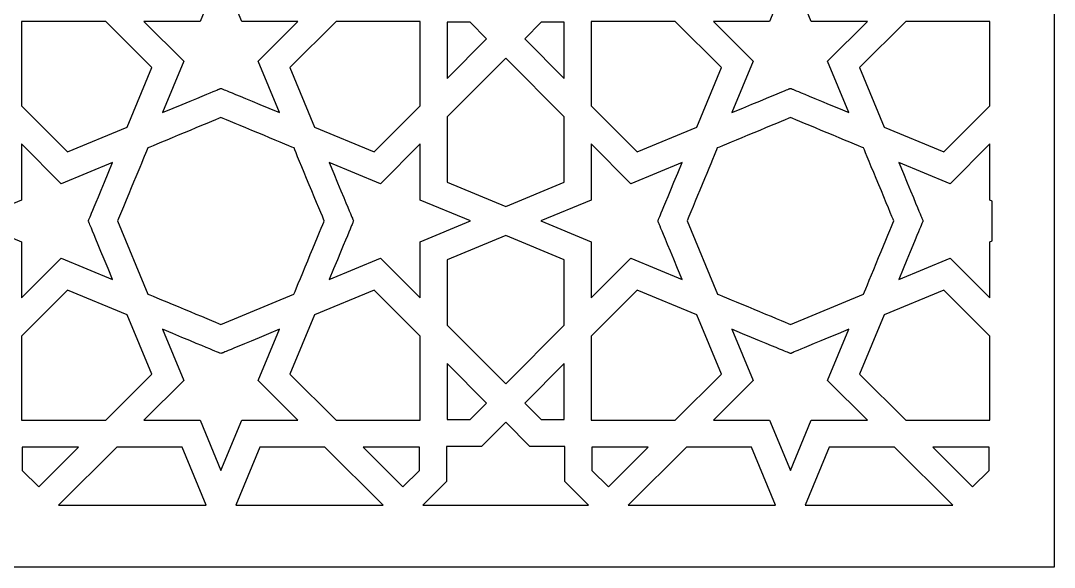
# Model space of a CAD drawing. Header units: millimetres. Extents: x -47 to 47, y -100 to 100.
# Drawn here: x -11.1 to 47.1, y -99.8 to -69 of the extents above; entities that cross this region are included whole.
import ezdxf

# ---------------------------------------------------------------- set-up
doc = ezdxf.new("R2010")
doc.units = ezdxf.units.MM
doc.header["$MEASUREMENT"] = 0
doc.layers.add('layer 1', color=7, linetype='Continuous')

msp = doc.modelspace()

# ---------------------------------------------------------------- linework, layer by layer
at = {"layer": 'layer 1', "color": 250}
for points, knots in [([(0.1101, 100.1639), (-25.8829, 100.1639), (-46.9195, 79.1295), (-46.9195, 53.134), (-46.9195, 53.134), (-46.9195, 53.134), (-46.9195, -99.8361), (-46.9195, -99.8361), (-46.9195, -99.8361), (-46.9195, -99.8361), (47.1403, -99.8361), (47.1403, -99.8361), (47.1403, -99.8361), (47.1403, -99.8361), (47.1403, 53.134), (47.1403, 53.134), (47.1403, 53.134), (47.1403, 79.1164), (26.1165, 100.1639), (0.1101, 100.1639)], [0, 0, 0, 0, 0.1666667, 0.1666667, 0.1666667, 0.1666667, 0.3333333, 0.3333333, 0.3333333, 0.3333333, 0.5, 0.5, 0.5, 0.5, 0.6666667, 0.6666667, 0.6666667, 0.6666667, 1, 1, 1, 1]), ([(0.1916, -72.8588), (-0.0226, -72.9488), (0.3358, -72.8), (-3.103, -74.2255), (-3.103, -74.2255), (-3.103, -74.2255), (-1.9039, -71.3341), (-1.9039, -71.3341), (-1.9039, -71.3341), (-1.9039, -71.3341), (-4.1448, -69.1035), (-4.1448, -69.1035), (-4.1448, -69.1035), (-4.1448, -69.1035), (-0.98, -69.1035), (-0.98, -69.1035), (-0.98, -69.1035), (-0.98, -69.1035), (0.1916, -66.2738), (0.1916, -66.2738), (0.1916, -66.2738), (0.1916, -66.2738), (1.3635, -69.1035), (1.3635, -69.1035), (1.3635, -69.1035), (1.3635, -69.1035), (4.5283, -69.1035), (4.5283, -69.1035), (4.5283, -69.1035), (4.5283, -69.1035), (2.2874, -71.3341), (2.2874, -71.3341), (2.2874, -71.3341), (2.2874, -71.3341), (3.4865, -74.2255), (3.4865, -74.2255), (3.4865, -74.2255), (0.1019, -72.8226), (0.4297, -72.9587), (0.1916, -72.8588)], [0, 0, 0, 0, 0.0909091, 0.0909091, 0.0909091, 0.0909091, 0.1818182, 0.1818182, 0.1818182, 0.1818182, 0.2727273, 0.2727273, 0.2727273, 0.2727273, 0.3636364, 0.3636364, 0.3636364, 0.3636364, 0.4545455, 0.4545455, 0.4545455, 0.4545455, 0.5454545, 0.5454545, 0.5454545, 0.5454545, 0.6363636, 0.6363636, 0.6363636, 0.6363636, 0.7272727, 0.7272727, 0.7272727, 0.7272727, 0.8181818, 0.8181818, 0.8181818, 0.8181818, 1, 1, 1, 1]), ([(32.2753, -72.8588), (32.0731, -72.9438), (32.4471, -72.7887), (28.9807, -74.2255), (28.9807, -74.2255), (28.9807, -74.2255), (30.1798, -71.3341), (30.1798, -71.3341), (30.1798, -71.3341), (30.1798, -71.3341), (27.9389, -69.1035), (27.9389, -69.1035), (27.9389, -69.1035), (27.9389, -69.1035), (31.1037, -69.1035), (31.1037, -69.1035), (31.1037, -69.1035), (31.1037, -69.1035), (32.2753, -66.2738), (32.2753, -66.2738), (32.2753, -66.2738), (32.2753, -66.2738), (33.4472, -69.1035), (33.4472, -69.1035), (33.4472, -69.1035), (33.4472, -69.1035), (36.612, -69.1035), (36.612, -69.1035), (36.612, -69.1035), (36.612, -69.1035), (34.3708, -71.3341), (34.3708, -71.3341), (34.3708, -71.3341), (34.3708, -71.3341), (35.5702, -74.2255), (35.5702, -74.2255), (35.5702, -74.2255), (32.1585, -72.8112), (32.4922, -72.9499), (32.2753, -72.8588)], [0, 0, 0, 0, 0.0909091, 0.0909091, 0.0909091, 0.0909091, 0.1818182, 0.1818182, 0.1818182, 0.1818182, 0.2727273, 0.2727273, 0.2727273, 0.2727273, 0.3636364, 0.3636364, 0.3636364, 0.3636364, 0.4545455, 0.4545455, 0.4545455, 0.4545455, 0.5454545, 0.5454545, 0.5454545, 0.5454545, 0.6363636, 0.6363636, 0.6363636, 0.6363636, 0.7272727, 0.7272727, 0.7272727, 0.7272727, 0.8181818, 0.8181818, 0.8181818, 0.8181818, 1, 1, 1, 1]), ([(-11.0328, -73.8368), (-11.0328, -73.8368), (-11.0328, -69.1035), (-11.0328, -69.1035), (-11.0328, -69.1035), (-11.0328, -69.1035), (-6.2999, -69.1035), (-6.2999, -69.1035), (-6.2999, -69.1035), (-6.2999, -69.1035), (-3.6985, -71.6925), (-3.6985, -71.6925), (-3.6985, -71.6925), (-3.6985, -71.6925), (-5.0909, -75.0471), (-5.0909, -75.0471), (-5.0909, -75.0471), (-5.0909, -75.0471), (-8.4437, -76.4377), (-8.4437, -76.4377), (-8.4437, -76.4377), (-8.4437, -76.4377), (-11.0328, -73.8368), (-11.0328, -73.8368)], [0, 0, 0, 0, 0.1428571, 0.1428571, 0.1428571, 0.1428571, 0.2857143, 0.2857143, 0.2857143, 0.2857143, 0.4285714, 0.4285714, 0.4285714, 0.4285714, 0.5714286, 0.5714286, 0.5714286, 0.5714286, 0.7142857, 0.7142857, 0.7142857, 0.7142857, 1, 1, 1, 1]), ([(5.4726, -75.0467), (5.4726, -75.0467), (4.082, -71.6925), (4.082, -71.6925), (4.082, -71.6925), (4.082, -71.6925), (6.6834, -69.1035), (6.6834, -69.1035), (6.6834, -69.1035), (6.6834, -69.1035), (11.4162, -69.1035), (11.4162, -69.1035), (11.4162, -69.1035), (11.4162, -69.1035), (11.4162, -73.8368), (11.4162, -73.8368), (11.4162, -73.8368), (11.4162, -73.8368), (8.8272, -76.4377), (8.8272, -76.4377), (8.8272, -76.4377), (8.8272, -76.4377), (5.4726, -75.0467), (5.4726, -75.0467)], [0, 0, 0, 0, 0.1428571, 0.1428571, 0.1428571, 0.1428571, 0.2857143, 0.2857143, 0.2857143, 0.2857143, 0.4285714, 0.4285714, 0.4285714, 0.4285714, 0.5714286, 0.5714286, 0.5714286, 0.5714286, 0.7142857, 0.7142857, 0.7142857, 0.7142857, 1, 1, 1, 1]), ([(15.1624, -70.0716), (15.1624, -70.0716), (12.9367, -72.3077), (12.9367, -72.3077), (12.9367, -72.3077), (12.9367, -72.3077), (12.9367, -69.1392), (12.9367, -69.1392), (12.9367, -69.1392), (12.9367, -69.1392), (14.2378, -69.1392), (14.2378, -69.1392), (14.2378, -69.1392), (14.2378, -69.1392), (15.1624, -70.0716), (15.1624, -70.0716)], [0, 0, 0, 0, 0.2, 0.2, 0.2, 0.2, 0.4, 0.4, 0.4, 0.4, 0.6, 0.6, 0.6, 0.6, 1, 1, 1, 1]), ([(19.5301, -69.1392), (19.5301, -69.1392), (19.5301, -72.3077), (19.5301, -72.3077), (19.5301, -72.3077), (19.5301, -72.3077), (17.3045, -70.0716), (17.3045, -70.0716), (17.3045, -70.0716), (17.3045, -70.0716), (18.2291, -69.1392), (18.2291, -69.1392), (18.2291, -69.1392), (18.2291, -69.1392), (19.5301, -69.1392), (19.5301, -69.1392)], [0, 0, 0, 0, 0.2, 0.2, 0.2, 0.2, 0.4, 0.4, 0.4, 0.4, 0.6, 0.6, 0.6, 0.6, 1, 1, 1, 1]), ([(21.0506, -73.8368), (21.0506, -73.8368), (21.0506, -69.1035), (21.0506, -69.1035), (21.0506, -69.1035), (21.0506, -69.1035), (25.7838, -69.1035), (25.7838, -69.1035), (25.7838, -69.1035), (25.7838, -69.1035), (28.3852, -71.6925), (28.3852, -71.6925), (28.3852, -71.6925), (28.3852, -71.6925), (26.9928, -75.0471), (26.9928, -75.0471), (26.9928, -75.0471), (26.9928, -75.0471), (23.64, -76.4377), (23.64, -76.4377), (23.64, -76.4377), (23.64, -76.4377), (21.0506, -73.8368), (21.0506, -73.8368)], [0, 0, 0, 0, 0.1428571, 0.1428571, 0.1428571, 0.1428571, 0.2857143, 0.2857143, 0.2857143, 0.2857143, 0.4285714, 0.4285714, 0.4285714, 0.4285714, 0.5714286, 0.5714286, 0.5714286, 0.5714286, 0.7142857, 0.7142857, 0.7142857, 0.7142857, 1, 1, 1, 1]), ([(43.5, -73.8368), (43.5, -73.8368), (40.9109, -76.4377), (40.9109, -76.4377), (40.9109, -76.4377), (40.9109, -76.4377), (37.5564, -75.0467), (37.5564, -75.0467), (37.5564, -75.0467), (37.5564, -75.0467), (36.1654, -71.6925), (36.1654, -71.6925), (36.1654, -71.6925), (36.1654, -71.6925), (38.7671, -69.1035), (38.7671, -69.1035), (38.7671, -69.1035), (38.7671, -69.1035), (43.5, -69.1035), (43.5, -69.1035), (43.5, -69.1035), (43.5, -69.1035), (43.5, -73.8368), (43.5, -73.8368)], [0, 0, 0, 0, 0.1428571, 0.1428571, 0.1428571, 0.1428571, 0.2857143, 0.2857143, 0.2857143, 0.2857143, 0.4285714, 0.4285714, 0.4285714, 0.4285714, 0.5714286, 0.5714286, 0.5714286, 0.5714286, 0.7142857, 0.7142857, 0.7142857, 0.7142857, 1, 1, 1, 1]), ([(12.9367, -74.4644), (12.9367, -74.4644), (16.2334, -71.151), (16.2334, -71.151), (16.2334, -71.151), (16.2334, -71.151), (19.5301, -74.4644), (19.5301, -74.4644), (19.5301, -74.4644), (19.5301, -74.4644), (19.5301, -78.1398), (19.5301, -78.1398), (19.5301, -78.1398), (19.5301, -78.1398), (16.2334, -79.5048), (16.2334, -79.5048), (16.2334, -79.5048), (16.2334, -79.5048), (12.9367, -78.1398), (12.9367, -78.1398), (12.9367, -78.1398), (12.9367, -78.1398), (12.9367, -74.4644), (12.9367, -74.4644)], [0, 0, 0, 0, 0.1428571, 0.1428571, 0.1428571, 0.1428571, 0.2857143, 0.2857143, 0.2857143, 0.2857143, 0.4285714, 0.4285714, 0.4285714, 0.4285714, 0.5714286, 0.5714286, 0.5714286, 0.5714286, 0.7142857, 0.7142857, 0.7142857, 0.7142857, 1, 1, 1, 1]), ([(-3.9307, -76.2147), (-3.4364, -76.0091), (-0.3306, -74.7222), (0.1916, -74.5056), (0.1916, -74.5056), (0.7144, -74.7222), (3.8202, -76.0091), (4.3141, -76.2147), (4.3141, -76.2147), (4.4679, -76.6046), (5.8681, -79.9765), (6.0142, -80.3282), (6.0142, -80.3282), (5.933, -80.5226), (4.566, -83.8236), (4.306, -84.4444), (4.306, -84.4444), (4.306, -84.4444), (0.1916, -86.1504), (0.1916, -86.1504), (0.1916, -86.1504), (-0.3302, -85.9342), (-3.4392, -84.6452), (-3.924, -84.4439), (-3.924, -84.4439), (-3.924, -84.4439), (-5.6307, -80.3282), (-5.6307, -80.3282), (-5.6307, -80.3282), (-4.7085, -78.1032), (-4.0725, -76.574), (-3.9307, -76.2147)], [0, 0, 0, 0, 0.1111111, 0.1111111, 0.1111111, 0.1111111, 0.2222222, 0.2222222, 0.2222222, 0.2222222, 0.3333333, 0.3333333, 0.3333333, 0.3333333, 0.4444444, 0.4444444, 0.4444444, 0.4444444, 0.5555556, 0.5555556, 0.5555556, 0.5555556, 0.6666667, 0.6666667, 0.6666667, 0.6666667, 0.7777778, 0.7777778, 0.7777778, 0.7777778, 1, 1, 1, 1]), ([(36.3897, -84.4444), (36.3897, -84.4444), (32.2753, -86.1504), (32.2753, -86.1504), (32.2753, -86.1504), (31.7535, -85.9342), (28.6445, -84.6452), (28.1594, -84.4439), (28.1594, -84.4439), (28.1594, -84.4439), (26.453, -80.3282), (26.453, -80.3282), (26.453, -80.3282), (26.9716, -79.0747), (27.9876, -76.6335), (28.1531, -76.2147), (28.1531, -76.2147), (28.6473, -76.0091), (31.7532, -74.7222), (32.2753, -74.5056), (32.2753, -74.5056), (32.7977, -74.7222), (35.9036, -76.0091), (36.3975, -76.2147), (36.3975, -76.2147), (36.5495, -76.5996), (37.9561, -79.9871), (38.0979, -80.3282), (38.0979, -80.3282), (37.8823, -80.8485), (36.6021, -83.9374), (36.3897, -84.4444)], [0, 0, 0, 0, 0.1111111, 0.1111111, 0.1111111, 0.1111111, 0.2222222, 0.2222222, 0.2222222, 0.2222222, 0.3333333, 0.3333333, 0.3333333, 0.3333333, 0.4444444, 0.4444444, 0.4444444, 0.4444444, 0.5555556, 0.5555556, 0.5555556, 0.5555556, 0.6666667, 0.6666667, 0.6666667, 0.6666667, 0.7777778, 0.7777778, 0.7777778, 0.7777778, 1, 1, 1, 1]), ([(-13.8627, -80.3282), (-13.8627, -80.3282), (-11.0328, -79.1566), (-11.0328, -79.1566), (-11.0328, -79.1566), (-11.0328, -79.1566), (-11.0328, -75.9918), (-11.0328, -75.9918), (-11.0328, -75.9918), (-11.0328, -75.9918), (-8.8025, -78.2323), (-8.8025, -78.2323), (-8.8025, -78.2323), (-8.8025, -78.2323), (-5.9111, -77.0333), (-5.9111, -77.0333), (-5.9111, -77.0333), (-7.3286, -80.453), (-7.191, -80.1222), (-7.2778, -80.3282), (-7.2778, -80.3282), (-7.196, -80.5226), (-7.3558, -80.1377), (-5.9111, -83.6231), (-5.9111, -83.6231), (-5.9111, -83.6231), (-8.8025, -82.424), (-8.8025, -82.424), (-8.8025, -82.424), (-8.8025, -82.424), (-11.0328, -84.6644), (-11.0328, -84.6644), (-11.0328, -84.6644), (-11.0328, -84.6644), (-11.0328, -81.4998), (-11.0328, -81.4998), (-11.0328, -81.4998), (-11.0328, -81.4998), (-13.8627, -80.3282), (-13.8627, -80.3282)], [0, 0, 0, 0, 0.0909091, 0.0909091, 0.0909091, 0.0909091, 0.1818182, 0.1818182, 0.1818182, 0.1818182, 0.2727273, 0.2727273, 0.2727273, 0.2727273, 0.3636364, 0.3636364, 0.3636364, 0.3636364, 0.4545455, 0.4545455, 0.4545455, 0.4545455, 0.5454545, 0.5454545, 0.5454545, 0.5454545, 0.6363636, 0.6363636, 0.6363636, 0.6363636, 0.7272727, 0.7272727, 0.7272727, 0.7272727, 0.8181818, 0.8181818, 0.8181818, 0.8181818, 1, 1, 1, 1]), ([(7.6613, -80.3282), (7.5664, -80.1025), (7.7502, -80.5455), (6.2943, -77.0333), (6.2943, -77.0333), (6.2943, -77.0333), (9.186, -78.2323), (9.186, -78.2323), (9.186, -78.2323), (9.186, -78.2323), (11.4162, -75.9918), (11.4162, -75.9918), (11.4162, -75.9918), (11.4162, -75.9918), (11.4162, -79.1566), (11.4162, -79.1566), (11.4162, -79.1566), (11.4162, -79.1566), (14.2462, -80.3282), (14.2462, -80.3282), (14.2462, -80.3282), (14.2462, -80.3282), (11.4162, -81.4998), (11.4162, -81.4998), (11.4162, -81.4998), (11.4162, -81.4998), (11.4162, -84.6644), (11.4162, -84.6644), (11.4162, -84.6644), (11.4162, -84.6644), (9.186, -82.424), (9.186, -82.424), (9.186, -82.424), (9.186, -82.424), (6.2943, -83.6231), (6.2943, -83.6231), (6.2943, -83.6231), (7.6937, -80.2477), (7.5607, -80.567), (7.6613, -80.3282)], [0, 0, 0, 0, 0.0909091, 0.0909091, 0.0909091, 0.0909091, 0.1818182, 0.1818182, 0.1818182, 0.1818182, 0.2727273, 0.2727273, 0.2727273, 0.2727273, 0.3636364, 0.3636364, 0.3636364, 0.3636364, 0.4545455, 0.4545455, 0.4545455, 0.4545455, 0.5454545, 0.5454545, 0.5454545, 0.5454545, 0.6363636, 0.6363636, 0.6363636, 0.6363636, 0.7272727, 0.7272727, 0.7272727, 0.7272727, 0.8181818, 0.8181818, 0.8181818, 0.8181818, 1, 1, 1, 1]), ([(18.221, -80.3282), (18.221, -80.3282), (21.0506, -79.1566), (21.0506, -79.1566), (21.0506, -79.1566), (21.0506, -79.1566), (21.0506, -75.9918), (21.0506, -75.9918), (21.0506, -75.9918), (21.0506, -75.9918), (23.2816, -78.2323), (23.2816, -78.2323), (23.2816, -78.2323), (23.2816, -78.2323), (26.1726, -77.0333), (26.1726, -77.0333), (26.1726, -77.0333), (24.7661, -80.427), (24.9047, -80.0928), (24.8059, -80.3282), (24.8059, -80.3282), (24.9033, -80.56), (24.717, -80.1113), (26.1726, -83.6231), (26.1726, -83.6231), (26.1726, -83.6231), (23.2816, -82.424), (23.2816, -82.424), (23.2816, -82.424), (23.2816, -82.424), (21.0506, -84.6644), (21.0506, -84.6644), (21.0506, -84.6644), (21.0506, -84.6644), (21.0506, -81.4998), (21.0506, -81.4998), (21.0506, -81.4998), (21.0506, -81.4998), (18.221, -80.3282), (18.221, -80.3282)], [0, 0, 0, 0, 0.0909091, 0.0909091, 0.0909091, 0.0909091, 0.1818182, 0.1818182, 0.1818182, 0.1818182, 0.2727273, 0.2727273, 0.2727273, 0.2727273, 0.3636364, 0.3636364, 0.3636364, 0.3636364, 0.4545455, 0.4545455, 0.4545455, 0.4545455, 0.5454545, 0.5454545, 0.5454545, 0.5454545, 0.6363636, 0.6363636, 0.6363636, 0.6363636, 0.7272727, 0.7272727, 0.7272727, 0.7272727, 0.8181818, 0.8181818, 0.8181818, 0.8181818, 1, 1, 1, 1]), ([(43.6414, -79.2149), (43.6414, -79.2149), (43.6414, -81.4412), (43.6414, -81.4412), (43.6414, -81.4412), (43.6414, -81.4412), (43.5, -81.4998), (43.5, -81.4998), (43.5, -81.4998), (43.5, -81.4998), (43.5, -84.6644), (43.5, -84.6644), (43.5, -84.6644), (43.5, -84.6644), (41.2697, -82.424), (41.2697, -82.424), (41.2697, -82.424), (41.2697, -82.424), (38.378, -83.6231), (38.378, -83.6231), (38.378, -83.6231), (39.794, -80.2072), (39.6346, -80.5914), (39.7446, -80.3282), (39.7446, -80.3282), (39.6462, -80.0932), (39.8491, -80.5822), (38.378, -77.0333), (38.378, -77.0333), (38.378, -77.0333), (41.2697, -78.2323), (41.2697, -78.2323), (41.2697, -78.2323), (41.2697, -78.2323), (43.5, -75.9918), (43.5, -75.9918), (43.5, -75.9918), (43.5, -75.9918), (43.5, -79.1566), (43.5, -79.1566), (43.5, -79.1566), (43.5, -79.1566), (43.6414, -79.2149), (43.6414, -79.2149)], [0, 0, 0, 0, 0.0833333, 0.0833333, 0.0833333, 0.0833333, 0.1666667, 0.1666667, 0.1666667, 0.1666667, 0.25, 0.25, 0.25, 0.25, 0.3333333, 0.3333333, 0.3333333, 0.3333333, 0.4166667, 0.4166667, 0.4166667, 0.4166667, 0.5, 0.5, 0.5, 0.5, 0.5833333, 0.5833333, 0.5833333, 0.5833333, 0.6666667, 0.6666667, 0.6666667, 0.6666667, 0.75, 0.75, 0.75, 0.75, 0.8333333, 0.8333333, 0.8333333, 0.8333333, 1, 1, 1, 1]), ([(12.9367, -82.5165), (12.9367, -82.5165), (16.2334, -81.1512), (16.2334, -81.1512), (16.2334, -81.1512), (16.2334, -81.1512), (19.5301, -82.5165), (19.5301, -82.5165), (19.5301, -82.5165), (19.5301, -82.5165), (19.5301, -86.192), (19.5301, -86.192), (19.5301, -86.192), (19.5301, -86.192), (16.2334, -89.5054), (16.2334, -89.5054), (16.2334, -89.5054), (16.2334, -89.5054), (12.9367, -86.192), (12.9367, -86.192), (12.9367, -86.192), (12.9367, -86.192), (12.9367, -82.5165), (12.9367, -82.5165)], [0, 0, 0, 0, 0.1428571, 0.1428571, 0.1428571, 0.1428571, 0.2857143, 0.2857143, 0.2857143, 0.2857143, 0.4285714, 0.4285714, 0.4285714, 0.4285714, 0.5714286, 0.5714286, 0.5714286, 0.5714286, 0.7142857, 0.7142857, 0.7142857, 0.7142857, 1, 1, 1, 1]), ([(-11.0328, -86.8197), (-11.0328, -86.8197), (-8.4437, -84.2187), (-8.4437, -84.2187), (-8.4437, -84.2187), (-8.4437, -84.2187), (-5.0895, -85.6096), (-5.0895, -85.6096), (-5.0895, -85.6096), (-5.0895, -85.6096), (-3.6985, -88.9638), (-3.6985, -88.9638), (-3.6985, -88.9638), (-3.6985, -88.9638), (-6.2999, -91.5528), (-6.2999, -91.5528), (-6.2999, -91.5528), (-6.2999, -91.5528), (-11.0328, -91.5528), (-11.0328, -91.5528), (-11.0328, -91.5528), (-11.0328, -91.5528), (-11.0328, -86.8197), (-11.0328, -86.8197)], [0, 0, 0, 0, 0.1428571, 0.1428571, 0.1428571, 0.1428571, 0.2857143, 0.2857143, 0.2857143, 0.2857143, 0.4285714, 0.4285714, 0.4285714, 0.4285714, 0.5714286, 0.5714286, 0.5714286, 0.5714286, 0.7142857, 0.7142857, 0.7142857, 0.7142857, 1, 1, 1, 1]), ([(5.473, -85.6096), (5.473, -85.6096), (8.8272, -84.2187), (8.8272, -84.2187), (8.8272, -84.2187), (8.8272, -84.2187), (11.4162, -86.8197), (11.4162, -86.8197), (11.4162, -86.8197), (11.4162, -86.8197), (11.4162, -91.5528), (11.4162, -91.5528), (11.4162, -91.5528), (11.4162, -91.5528), (6.6834, -91.5528), (6.6834, -91.5528), (6.6834, -91.5528), (6.6834, -91.5528), (4.082, -88.9638), (4.082, -88.9638), (4.082, -88.9638), (4.082, -88.9638), (5.473, -85.6096), (5.473, -85.6096)], [0, 0, 0, 0, 0.1428571, 0.1428571, 0.1428571, 0.1428571, 0.2857143, 0.2857143, 0.2857143, 0.2857143, 0.4285714, 0.4285714, 0.4285714, 0.4285714, 0.5714286, 0.5714286, 0.5714286, 0.5714286, 0.7142857, 0.7142857, 0.7142857, 0.7142857, 1, 1, 1, 1]), ([(21.0506, -86.8197), (21.0506, -86.8197), (23.64, -84.2187), (23.64, -84.2187), (23.64, -84.2187), (23.64, -84.2187), (26.9938, -85.6096), (26.9938, -85.6096), (26.9938, -85.6096), (26.9938, -85.6096), (28.3852, -88.9638), (28.3852, -88.9638), (28.3852, -88.9638), (28.3852, -88.9638), (25.7838, -91.5528), (25.7838, -91.5528), (25.7838, -91.5528), (25.7838, -91.5528), (21.0506, -91.5528), (21.0506, -91.5528), (21.0506, -91.5528), (21.0506, -91.5528), (21.0506, -86.8197), (21.0506, -86.8197)], [0, 0, 0, 0, 0.1428571, 0.1428571, 0.1428571, 0.1428571, 0.2857143, 0.2857143, 0.2857143, 0.2857143, 0.4285714, 0.4285714, 0.4285714, 0.4285714, 0.5714286, 0.5714286, 0.5714286, 0.5714286, 0.7142857, 0.7142857, 0.7142857, 0.7142857, 1, 1, 1, 1]), ([(37.5571, -85.6092), (37.5571, -85.6092), (40.9109, -84.2187), (40.9109, -84.2187), (40.9109, -84.2187), (40.9109, -84.2187), (43.5, -86.8197), (43.5, -86.8197), (43.5, -86.8197), (43.5, -86.8197), (43.5, -91.5528), (43.5, -91.5528), (43.5, -91.5528), (43.5, -91.5528), (38.7671, -91.5528), (38.7671, -91.5528), (38.7671, -91.5528), (38.7671, -91.5528), (36.1654, -88.9638), (36.1654, -88.9638), (36.1654, -88.9638), (36.1654, -88.9638), (37.5571, -85.6092), (37.5571, -85.6092)], [0, 0, 0, 0, 0.1428571, 0.1428571, 0.1428571, 0.1428571, 0.2857143, 0.2857143, 0.2857143, 0.2857143, 0.4285714, 0.4285714, 0.4285714, 0.4285714, 0.5714286, 0.5714286, 0.5714286, 0.5714286, 0.7142857, 0.7142857, 0.7142857, 0.7142857, 1, 1, 1, 1]), ([(-1.9039, -89.3222), (-1.9039, -89.3222), (-3.103, -86.4308), (-3.103, -86.4308), (-3.103, -86.4308), (0.2674, -87.8279), (-0.0321, -87.7037), (0.1916, -87.7976), (0.1916, -87.7976), (0.4357, -87.6952), (-0.0395, -87.8925), (3.4865, -86.4308), (3.4865, -86.4308), (3.4865, -86.4308), (2.2874, -89.3222), (2.2874, -89.3222), (2.2874, -89.3222), (2.2874, -89.3222), (4.5283, -91.5528), (4.5283, -91.5528), (4.5283, -91.5528), (4.5283, -91.5528), (1.3635, -91.5528), (1.3635, -91.5528), (1.3635, -91.5528), (1.3635, -91.5528), (0.1916, -94.3825), (0.1916, -94.3825), (0.1916, -94.3825), (0.1916, -94.3825), (-0.98, -91.5528), (-0.98, -91.5528), (-0.98, -91.5528), (-0.98, -91.5528), (-4.1448, -91.5528), (-4.1448, -91.5528), (-4.1448, -91.5528), (-4.1448, -91.5528), (-1.9039, -89.3222), (-1.9039, -89.3222)], [0, 0, 0, 0, 0.0909091, 0.0909091, 0.0909091, 0.0909091, 0.1818182, 0.1818182, 0.1818182, 0.1818182, 0.2727273, 0.2727273, 0.2727273, 0.2727273, 0.3636364, 0.3636364, 0.3636364, 0.3636364, 0.4545455, 0.4545455, 0.4545455, 0.4545455, 0.5454545, 0.5454545, 0.5454545, 0.5454545, 0.6363636, 0.6363636, 0.6363636, 0.6363636, 0.7272727, 0.7272727, 0.7272727, 0.7272727, 0.8181818, 0.8181818, 0.8181818, 0.8181818, 1, 1, 1, 1]), ([(30.1798, -89.3222), (30.1798, -89.3222), (28.9807, -86.4308), (28.9807, -86.4308), (28.9807, -86.4308), (32.3818, -87.8406), (32.0654, -87.7094), (32.2753, -87.7976), (32.2753, -87.7976), (32.4778, -87.7125), (32.1024, -87.8684), (35.5702, -86.4308), (35.5702, -86.4308), (35.5702, -86.4308), (34.3708, -89.3222), (34.3708, -89.3222), (34.3708, -89.3222), (34.3708, -89.3222), (36.612, -91.5528), (36.612, -91.5528), (36.612, -91.5528), (36.612, -91.5528), (33.4472, -91.5528), (33.4472, -91.5528), (33.4472, -91.5528), (33.4472, -91.5528), (32.2753, -94.3825), (32.2753, -94.3825), (32.2753, -94.3825), (32.2753, -94.3825), (31.1037, -91.5528), (31.1037, -91.5528), (31.1037, -91.5528), (31.1037, -91.5528), (27.9389, -91.5528), (27.9389, -91.5528), (27.9389, -91.5528), (27.9389, -91.5528), (30.1798, -89.3222), (30.1798, -89.3222)], [0, 0, 0, 0, 0.0909091, 0.0909091, 0.0909091, 0.0909091, 0.1818182, 0.1818182, 0.1818182, 0.1818182, 0.2727273, 0.2727273, 0.2727273, 0.2727273, 0.3636364, 0.3636364, 0.3636364, 0.3636364, 0.4545455, 0.4545455, 0.4545455, 0.4545455, 0.5454545, 0.5454545, 0.5454545, 0.5454545, 0.6363636, 0.6363636, 0.6363636, 0.6363636, 0.7272727, 0.7272727, 0.7272727, 0.7272727, 0.8181818, 0.8181818, 0.8181818, 0.8181818, 1, 1, 1, 1]), ([(12.9367, -91.5173), (12.9367, -91.5173), (12.9367, -88.3486), (12.9367, -88.3486), (12.9367, -88.3486), (12.9367, -88.3486), (15.1624, -90.5849), (15.1624, -90.5849), (15.1624, -90.5849), (15.1624, -90.5849), (14.2378, -91.5173), (14.2378, -91.5173), (14.2378, -91.5173), (14.2378, -91.5173), (12.9367, -91.5173), (12.9367, -91.5173)], [0, 0, 0, 0, 0.2, 0.2, 0.2, 0.2, 0.4, 0.4, 0.4, 0.4, 0.6, 0.6, 0.6, 0.6, 1, 1, 1, 1]), ([(19.5301, -88.3486), (19.5301, -88.3486), (19.5301, -91.5173), (19.5301, -91.5173), (19.5301, -91.5173), (19.5301, -91.5173), (18.2291, -91.5173), (18.2291, -91.5173), (18.2291, -91.5173), (18.2291, -91.5173), (17.3045, -90.5849), (17.3045, -90.5849), (17.3045, -90.5849), (17.3045, -90.5849), (19.5301, -88.3486), (19.5301, -88.3486)], [0, 0, 0, 0, 0.2, 0.2, 0.2, 0.2, 0.4, 0.4, 0.4, 0.4, 0.6, 0.6, 0.6, 0.6, 1, 1, 1, 1]), ([(12.9014, -95.0087), (12.9014, -95.0087), (12.9014, -93.0377), (12.9014, -93.0377), (12.9014, -93.0377), (12.9014, -93.0377), (14.8724, -93.0377), (14.8724, -93.0377), (14.8724, -93.0377), (14.8724, -93.0377), (16.2334, -91.6629), (16.2334, -91.6629), (16.2334, -91.6629), (16.2334, -91.6629), (17.5948, -93.0377), (17.5948, -93.0377), (17.5948, -93.0377), (17.5948, -93.0377), (19.5658, -93.0377), (19.5658, -93.0377), (19.5658, -93.0377), (19.5658, -93.0377), (19.5658, -95.0087), (19.5658, -95.0087), (19.5658, -95.0087), (19.5658, -95.0087), (20.9077, -96.3373), (20.9077, -96.3373), (20.9077, -96.3373), (20.9077, -96.3373), (11.5595, -96.3373), (11.5595, -96.3373), (11.5595, -96.3373), (11.5595, -96.3373), (12.9014, -95.0087), (12.9014, -95.0087)], [0, 0, 0, 0, 0.1, 0.1, 0.1, 0.1, 0.2, 0.2, 0.2, 0.2, 0.3, 0.3, 0.3, 0.3, 0.4, 0.4, 0.4, 0.4, 0.5, 0.5, 0.5, 0.5, 0.6, 0.6, 0.6, 0.6, 0.7, 0.7, 0.7, 0.7, 0.8, 0.8, 0.8, 0.8, 1, 1, 1, 1]), ([(-7.8288, -93.0734), (-7.8288, -93.0734), (-10.0648, -95.2986), (-10.0648, -95.2986), (-10.0648, -95.2986), (-10.0648, -95.2986), (-10.9971, -94.3748), (-10.9971, -94.3748), (-10.9971, -94.3748), (-10.9971, -94.3748), (-10.9971, -93.0734), (-10.9971, -93.0734), (-10.9971, -93.0734), (-10.9971, -93.0734), (-7.8288, -93.0734), (-7.8288, -93.0734)], [0, 0, 0, 0, 0.2, 0.2, 0.2, 0.2, 0.4, 0.4, 0.4, 0.4, 0.6, 0.6, 0.6, 0.6, 1, 1, 1, 1]), ([(-5.672, -93.0734), (-5.672, -93.0734), (-1.9967, -93.0734), (-1.9967, -93.0734), (-1.9967, -93.0734), (-1.9967, -93.0734), (-0.6452, -96.3373), (-0.6452, -96.3373), (-0.6452, -96.3373), (-0.6452, -96.3373), (-8.9528, -96.3373), (-8.9528, -96.3373), (-8.9528, -96.3373), (-8.9528, -96.3373), (-5.672, -93.0734), (-5.672, -93.0734)], [0, 0, 0, 0, 0.2, 0.2, 0.2, 0.2, 0.4, 0.4, 0.4, 0.4, 0.6, 0.6, 0.6, 0.6, 1, 1, 1, 1]), ([(2.3802, -93.0734), (2.3802, -93.0734), (6.0554, -93.0734), (6.0554, -93.0734), (6.0554, -93.0734), (6.0554, -93.0734), (9.3359, -96.3373), (9.3359, -96.3373), (9.3359, -96.3373), (9.3359, -96.3373), (1.0283, -96.3373), (1.0283, -96.3373), (1.0283, -96.3373), (1.0283, -96.3373), (2.3802, -93.0734), (2.3802, -93.0734)], [0, 0, 0, 0, 0.2, 0.2, 0.2, 0.2, 0.4, 0.4, 0.4, 0.4, 0.6, 0.6, 0.6, 0.6, 1, 1, 1, 1]), ([(11.3806, -93.0734), (11.3806, -93.0734), (11.3806, -94.3748), (11.3806, -94.3748), (11.3806, -94.3748), (11.3806, -94.3748), (10.4482, -95.2986), (10.4482, -95.2986), (10.4482, -95.2986), (10.4482, -95.2986), (8.2123, -93.0734), (8.2123, -93.0734), (8.2123, -93.0734), (8.2123, -93.0734), (11.3806, -93.0734), (11.3806, -93.0734)], [0, 0, 0, 0, 0.2, 0.2, 0.2, 0.2, 0.4, 0.4, 0.4, 0.4, 0.6, 0.6, 0.6, 0.6, 1, 1, 1, 1]), ([(24.2549, -93.0734), (24.2549, -93.0734), (22.019, -95.2986), (22.019, -95.2986), (22.019, -95.2986), (22.019, -95.2986), (21.0862, -94.3744), (21.0862, -94.3744), (21.0862, -94.3744), (21.0862, -94.3744), (21.0862, -93.0734), (21.0862, -93.0734), (21.0862, -93.0734), (21.0862, -93.0734), (24.2549, -93.0734), (24.2549, -93.0734)], [0, 0, 0, 0, 0.2, 0.2, 0.2, 0.2, 0.4, 0.4, 0.4, 0.4, 0.6, 0.6, 0.6, 0.6, 1, 1, 1, 1]), ([(26.4118, -93.0734), (26.4118, -93.0734), (30.087, -93.0734), (30.087, -93.0734), (30.087, -93.0734), (30.087, -93.0734), (31.4385, -96.3373), (31.4385, -96.3373), (31.4385, -96.3373), (31.4385, -96.3373), (23.1309, -96.3373), (23.1309, -96.3373), (23.1309, -96.3373), (23.1309, -96.3373), (26.4118, -93.0734), (26.4118, -93.0734)], [0, 0, 0, 0, 0.2, 0.2, 0.2, 0.2, 0.4, 0.4, 0.4, 0.4, 0.6, 0.6, 0.6, 0.6, 1, 1, 1, 1]), ([(34.4636, -93.0734), (34.4636, -93.0734), (38.1392, -93.0734), (38.1392, -93.0734), (38.1392, -93.0734), (38.1392, -93.0734), (41.4196, -96.3373), (41.4196, -96.3373), (41.4196, -96.3373), (41.4196, -96.3373), (33.1121, -96.3373), (33.1121, -96.3373), (33.1121, -96.3373), (33.1121, -96.3373), (34.4636, -93.0734), (34.4636, -93.0734)], [0, 0, 0, 0, 0.2, 0.2, 0.2, 0.2, 0.4, 0.4, 0.4, 0.4, 0.6, 0.6, 0.6, 0.6, 1, 1, 1, 1]), ([(43.4643, -93.0734), (43.4643, -93.0734), (43.4643, -94.3748), (43.4643, -94.3748), (43.4643, -94.3748), (43.4643, -94.3748), (42.5319, -95.2991), (42.5319, -95.2991), (42.5319, -95.2991), (42.5319, -95.2991), (40.2957, -93.0734), (40.2957, -93.0734), (40.2957, -93.0734), (40.2957, -93.0734), (43.4643, -93.0734), (43.4643, -93.0734)], [0, 0, 0, 0, 0.2, 0.2, 0.2, 0.2, 0.4, 0.4, 0.4, 0.4, 0.6, 0.6, 0.6, 0.6, 1, 1, 1, 1])]:
    msp.add_open_spline(points, degree=3, knots=knots, dxfattribs=at)

doc.saveas('drawing.dxf')
